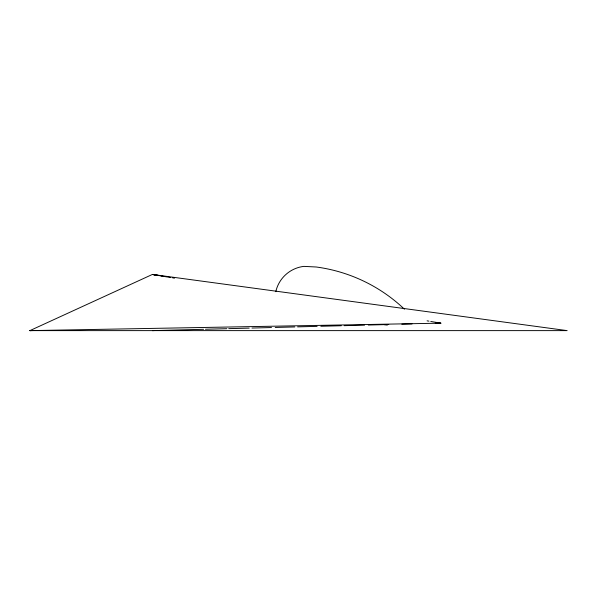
<?xml version="1.0" encoding="UTF-8"?>
<svg xmlns="http://www.w3.org/2000/svg" width="597" height="597" viewBox="0 0 597 597"><rect width="100%" height="100%" fill="white"/><g stroke="black" fill="none" stroke-linecap="round" stroke-linejoin="round"><path stroke-width="0.9" d="M158.839 275.478L152.407 274.441L29.887 330.619L567.15 330.619L152.407 274.441L157.884 275.508M31.738 330.44L29.887 330.619L440.877 323.171L430.773 321.462M31.738 330.469L29.887 330.619L37.342 330.447M157.989 330.432L152.407 330.619L203.584 329.298M205.45 329.245L226.853 328.693M228.711 328.648L249.188 328.119M251.979 328.044L271.516 327.544M275.239 327.447L294.784 326.94M297.575 326.872L317.111 326.365M320.835 326.268L341.312 325.738M344.103 325.671L364.573 325.141M368.297 325.044L388.766 324.514M401.796 324.178L412.034 323.917M435.295 323.313L440.877 323.171L437.153 323.081M384.155 324.664L387.356 325.096M160.675 275.777L162.511 276.075M164.347 276.374L166.19 276.672M152.407 274.441L170.779 277.545M172.615 277.851L174.458 278.165M427.094 320.843L428.937 321.149M404.43 309.201A158.369 158.369 0 0 0 316.253 267.001L303.828 266.381A32.723 32.723 0 0 0 275.792 291.679"/></g></svg>
